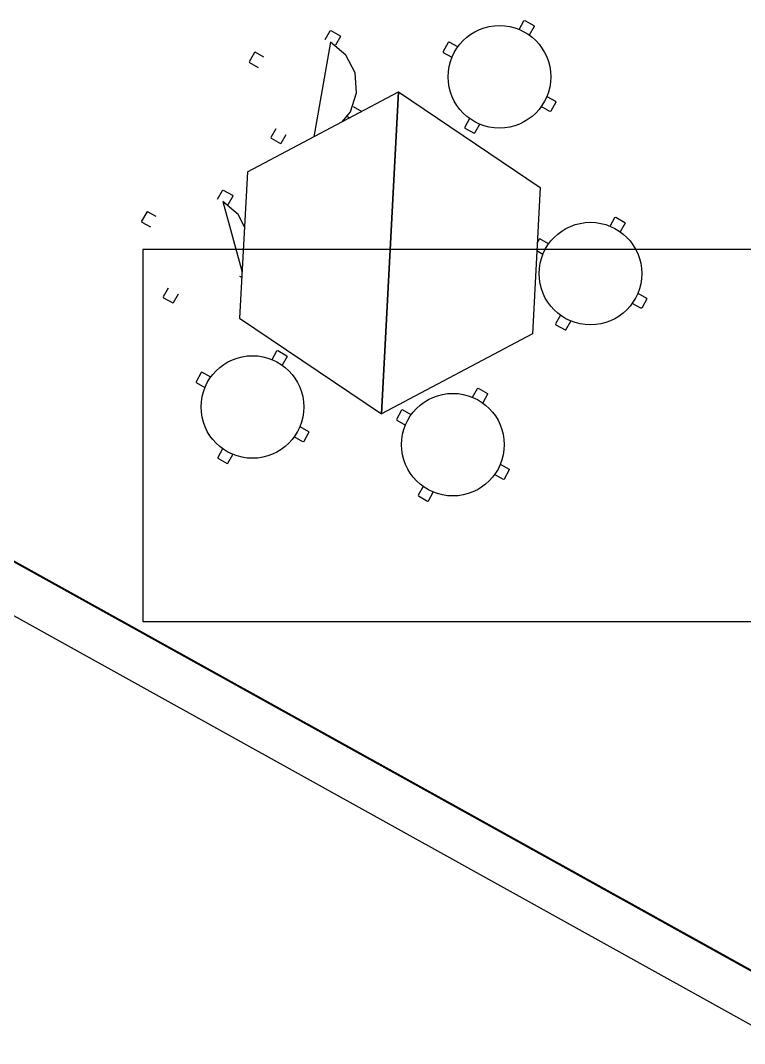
# Model space of a CAD drawing. Header units: metres. Extents: x 2.3 to 42.8, y 0.9 to 31.9.
# Drawn here: x 17.136 to 18.108, y 8.583 to 9.958 of the extents above; entities that cross this region are included whole.
import ezdxf

# ---------------------------------------------------------------- set-up
doc = ezdxf.new("R2010")
doc.units = ezdxf.units.M
for name, color, linetype in [('ARREDI', 9, 'Continuous'), ('PARETI_STRUTTURE', 7, 'Continuous'), ('WAYFINDING_RIQUADRI', 7, 'Continuous')]:
    doc.layers.add(name, color=color, linetype=linetype)

msp = doc.modelspace()

# ---------------------------------------------------------------- linework, layer by layer
at = {"layer": 'ARREDI'}
for points in [[(17.8051, 9.9456), (17.8117, 9.9573)], [(17.8117, 9.9573), (17.8127, 9.9576)], [(17.8127, 9.9576), (17.8251, 9.9507)], [(17.545, 9.9319), (17.5515, 9.9436)], [(17.5515, 9.9436), (17.5526, 9.9439)], [(17.5526, 9.9439), (17.565, 9.937)], [(17.8254, 9.9496), (17.8189, 9.9379)], [(17.8251, 9.9507), (17.8254, 9.9496)], [(17.5676, 9.8215), (17.5789, 9.8348), (17.5871, 9.8604), (17.5849, 9.8871), (17.5726, 9.9111), (17.5521, 9.9284), (17.5295, 9.8013)], [(17.5653, 9.936), (17.5587, 9.9242)], [(17.565, 9.937), (17.5653, 9.936)], [(17.71, 9.9282), (17.7031, 9.9158)], [(17.711, 9.9285), (17.71, 9.9282)], [(17.7228, 9.922), (17.7111, 9.9285)], [(17.4498, 9.9145), (17.4429, 9.9021)], [(17.4509, 9.9148), (17.4498, 9.9145)], [(17.4626, 9.9083), (17.4509, 9.9148)], [(17.7031, 9.9158), (17.7034, 9.9147)], [(17.7034, 9.9147), (17.7151, 9.9082)], [(17.4429, 9.9021), (17.4432, 9.9011)], [(17.4432, 9.9011), (17.455, 9.8946)], [(17.4404, 9.7541), (17.6433, 9.8616), (17.6203, 9.4291), (17.6433, 9.8616), (17.8336, 9.7332)], [(17.8425, 9.8555), (17.8542, 9.849)], [(17.5823, 9.8419), (17.5939, 9.8354)], [(17.8465, 9.8353), (17.8348, 9.8418)], [(17.8545, 9.848), (17.8476, 9.8356)], [(17.8542, 9.849), (17.8545, 9.848)], [(17.5773, 9.8266), (17.5747, 9.8281)], [(17.8476, 9.8356), (17.8465, 9.8353)], [(17.7387, 9.8259), (17.7322, 9.8141)], [(17.7322, 9.8141), (17.7325, 9.8131)], [(17.7459, 9.8065), (17.7525, 9.8182)], [(17.4785, 9.8122), (17.472, 9.8005)], [(17.472, 9.8005), (17.4723, 9.7994)], [(17.4858, 9.7928), (17.4923, 9.8045)], [(17.7325, 9.8131), (17.7449, 9.8062)], [(17.7449, 9.8062), (17.7459, 9.8065)], [(17.4723, 9.7994), (17.4847, 9.7925)], [(17.4847, 9.7925), (17.4858, 9.7928)], [(17.4404, 9.7541), (17.43, 9.5575)], [(17.8336, 9.7332), (17.8232, 9.5366)], [(17.4004, 9.7176), (17.4069, 9.7293)], [(17.4069, 9.7293), (17.408, 9.7296)], [(17.408, 9.7296), (17.4204, 9.7228)], [(17.4207, 9.7217), (17.4142, 9.71)], [(17.4204, 9.7228), (17.4207, 9.7217)], [(17.4365, 9.6802), (17.428, 9.6968), (17.4075, 9.7142), (17.4333, 9.6193)], [(17.3052, 9.7002), (17.2984, 9.6879)], [(17.3063, 9.7006), (17.3052, 9.7003)], [(17.318, 9.694), (17.3063, 9.7006)], [(17.9273, 9.6812), (17.9338, 9.6929)], [(17.9338, 9.6929), (17.9349, 9.6932)], [(17.9349, 9.6932), (17.9473, 9.6863)], [(17.2983, 9.6879), (17.2987, 9.6868)], [(17.2987, 9.6868), (17.3104, 9.6803)], [(17.9476, 9.6852), (17.9411, 9.6735)], [(17.9473, 9.6863), (17.9476, 9.6853)], [(17.8321, 9.6638), (17.8297, 9.6594)], [(17.8332, 9.6641), (17.8321, 9.6638)], [(17.8449, 9.6576), (17.8332, 9.6641)], [(17.8291, 9.6484), (17.8373, 9.6438)], [(17.4329, 9.6123), (17.4301, 9.6138)], [(17.3339, 9.5979), (17.3274, 9.5862)], [(17.3274, 9.5862), (17.3277, 9.5851)], [(17.3277, 9.5851), (17.3401, 9.5782)], [(17.3412, 9.5785), (17.3477, 9.5903)], [(17.9646, 9.5912), (17.9764, 9.5846)], [(17.9767, 9.5836), (17.9698, 9.5712)], [(17.9764, 9.5846), (17.9767, 9.5836)], [(17.3401, 9.5782), (17.3412, 9.5785)], [(17.9687, 9.5709), (17.957, 9.5774)], [(17.9698, 9.5712), (17.9687, 9.5709)], [(17.43, 9.5575), (17.6203, 9.4291)], [(17.8609, 9.5615), (17.8543, 9.5498)], [(17.8681, 9.5421), (17.8746, 9.5538)], [(17.8543, 9.5498), (17.8546, 9.5487)], [(17.8546, 9.5487), (17.867, 9.5418)], [(17.867, 9.5418), (17.8681, 9.5421)], [(17.8232, 9.5366), (17.6203, 9.4291)], [(17.4735, 9.502), (17.48, 9.5137)], [(17.48, 9.5137), (17.4811, 9.514)], [(17.4811, 9.514), (17.4935, 9.5071)], [(17.4938, 9.506), (17.4873, 9.4943)], [(17.4935, 9.5071), (17.4938, 9.506)], [(17.3784, 9.4846), (17.3715, 9.4722)], [(17.3794, 9.4849), (17.3784, 9.4846)], [(17.3912, 9.4784), (17.3794, 9.4849)], [(17.3715, 9.4722), (17.3718, 9.4711)], [(17.3718, 9.4711), (17.3835, 9.4646)], [(17.7427, 9.4514), (17.7492, 9.4631)], [(17.7492, 9.4631), (17.7503, 9.4634)], [(17.7503, 9.4634), (17.7627, 9.4565)], [(17.7627, 9.4565), (17.763, 9.4555)], [(17.763, 9.4555), (17.7565, 9.4437)], [(17.6475, 9.434), (17.6406, 9.4216)], [(17.6486, 9.4343), (17.6475, 9.434)], [(17.6603, 9.4278), (17.6486, 9.4343)], [(17.6406, 9.4216), (17.6409, 9.4206)], [(17.6409, 9.4206), (17.6527, 9.414)], [(17.5109, 9.4119), (17.5226, 9.4054)], [(17.5229, 9.4044), (17.516, 9.392)], [(17.5226, 9.4054), (17.5229, 9.4044)], [(17.5149, 9.3917), (17.5032, 9.3982)], [(17.516, 9.392), (17.5149, 9.3917)], [(17.4071, 9.3823), (17.4006, 9.3705)], [(17.4143, 9.3629), (17.4208, 9.3746)], [(17.4006, 9.3705), (17.4009, 9.3695)], [(17.4009, 9.3695), (17.4133, 9.3626)], [(17.4133, 9.3626), (17.4143, 9.3629)], [(17.78, 9.3614), (17.7917, 9.3548)], [(17.7841, 9.3411), (17.7724, 9.3476)], [(17.792, 9.3538), (17.7852, 9.3414)], [(17.7917, 9.3548), (17.792, 9.3538)], [(17.7852, 9.3414), (17.7841, 9.3411)], [(17.6762, 9.3317), (17.6697, 9.32)], [(17.6697, 9.32), (17.67, 9.3189)], [(17.67, 9.3189), (17.6824, 9.312)], [(17.6835, 9.3123), (17.69, 9.324)], [(17.6824, 9.312), (17.6835, 9.3123)]]:
    msp.add_lwpolyline(points, dxfattribs=at)
for centre in [(17.7788, 9.8819), (17.901, 9.6175), (17.4472, 9.4383), (17.7163, 9.3877)]:
    msp.add_circle(centre, 0.0689, dxfattribs=at)
at = {"layer": 'PARETI_STRUTTURE'}
msp.add_lwpolyline([(16.5473, 9.5532), (20.1831, 7.5345)], dxfattribs=at)
msp.add_lwpolyline([(17.0738, 9.1871), (19.2792, 7.9626), (19.3098, 8.0177), (17.1044, 9.2422)], close=True, dxfattribs=at)
at = {"layer": 'WAYFINDING_RIQUADRI'}
msp.add_lwpolyline([(17.3, 9.15), (19.7, 9.15), (19.7, 9.65), (17.3, 9.65)], close=True, dxfattribs=at)

doc.saveas('drawing.dxf')
